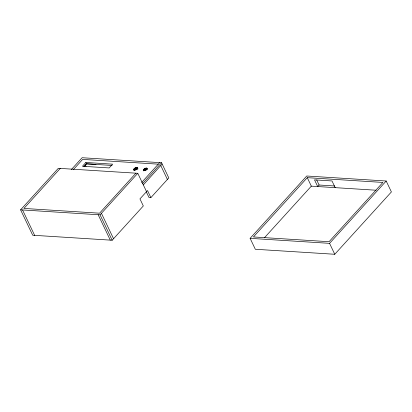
<?xml version="1.0" encoding="UTF-8"?>
<svg xmlns="http://www.w3.org/2000/svg" width="412" height="412" viewBox="0 0 412 412"><rect width="100%" height="100%" fill="white"/><g stroke="black" fill="none" stroke-linecap="round" stroke-linejoin="round"><path stroke-width="0.62" d="M133.725 169.383L134.482 168.359L135.986 167.591L137.351 167.54L137.768 167.931C137.582 169.512 135.275 170.563 133.879 169.909L133.725 169.383L134.157 170.295M143.242 169.981L144.967 168.39L146.476 168.07L147.275 168.534C147.094 170.11 144.792 171.16 143.397 170.506L143.242 169.981L143.68 170.892M137.999 168.905L136.104 169.152L134.508 170.419L133.854 169.049M95.986 164.44L86.515 163.816L83.955 166.669L86.53 163.847L112.049 165.454M71.389 169.533L82.117 157.729L161.561 162.735L168.796 177.907L150.885 197.626L147.517 190.565L139.946 198.893L143.314 205.959L112.162 240.242L32.718 235.237L20.6 209.832L58.344 168.292L137.788 173.298L146.538 191.637M60.281 168.41L23.922 208.431L99.55 213.195L135.909 173.179M73.269 169.723L82.657 159.393L158.28 164.156M85.876 162.477L82.446 166.252L109.201 167.942L112.63 164.161L85.876 162.477L86.515 163.816M20.6 209.832L100.049 214.837L137.788 173.298M141.646 182.47L159.681 162.616M142.67 183.531L161.561 162.735M143.325 184.895L162.05 164.094M250.11 238.342L306.744 176.006L386.193 181.012L391.4 191.935L334.765 254.271L255.322 249.265L250.11 238.342L329.559 243.348L386.193 181.012M307.285 177.67L253.432 236.941L329.059 241.705L382.913 182.434L307.285 177.67L311.328 186.147L376.089 190.226M264.37 237.832L311.328 186.147M334.719 185.992L319.094 185.009L317.698 186.548L314.505 179.859L332.005 180.961L335.193 187.651M146.476 168.07L147.13 169.435L145.616 169.754L144.282 170.666L143.628 169.301M150.885 197.626L149.005 197.508L146.178 191.58M316.704 179.993L319.094 185.009M329.559 243.348L334.765 254.271M160.814 165.645L167.401 179.447M146.857 168.142L147.295 169.054M146.013 168.086L146.667 169.456M145.498 168.199L146.152 169.564M144.967 168.39L145.616 169.754M144.458 168.647L145.106 170.017M143.999 168.961L144.653 170.326M143.371 169.651L143.809 170.563M137.351 167.54L137.783 168.451M136.964 167.468L137.618 168.832M136.501 167.483L137.155 168.853M135.986 167.591L136.635 168.961M135.45 167.787L136.104 169.152M134.94 168.044L135.589 169.414M134.482 168.359L135.136 169.723M134.111 168.699L134.765 170.068M133.73 169.677L134.168 170.589M85.202 164.738L86.015 166.443M101.429 213.313L113.547 238.718M100.049 214.837L112.162 240.242M98.164 214.719L110.282 240.124M22.536 209.955L34.654 235.36"/></g></svg>
